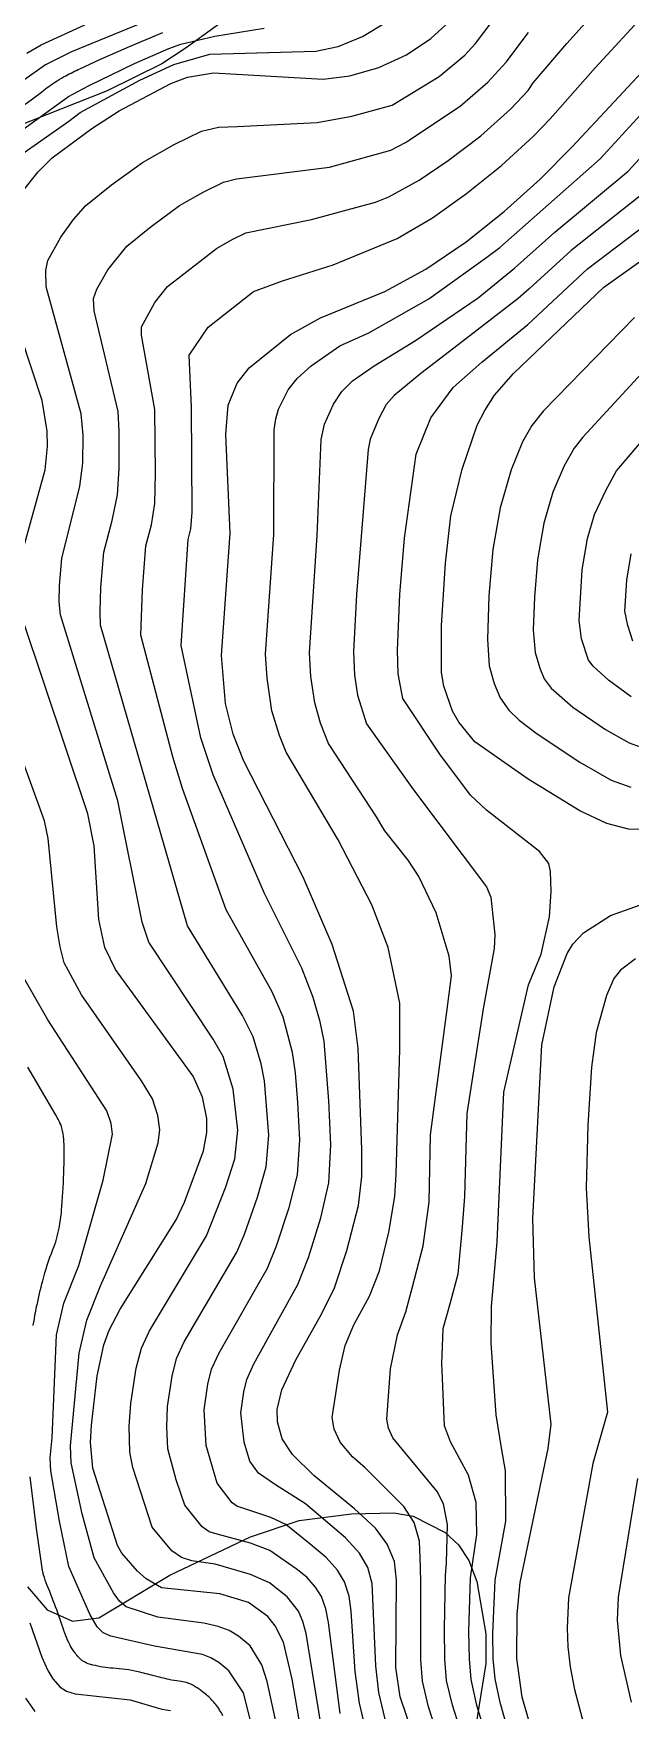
# Model space of a CAD drawing. Extents: x 197794 to 200030, y 561152 to 563931.
# Drawn here: x 198276.5 to 198358.2, y 561603.1 to 561832.4 of the extents above; entities that cross this region are included whole.
import ezdxf

# ---------------------------------------------------------------- set-up
doc = ezdxf.new("R2010")
doc.units = 0
for name, color, linetype in [('F0017111', 30, 'CONTINUOUS'), ('F0017114', 7, 'CONTINUOUS'), ('G0037213', 32, 'CONTINUOUS')]:
    doc.layers.add(name, color=color, linetype=linetype)

msp = doc.modelspace()

# ---------------------------------------------------------------- linework, layer by layer
at = {"layer": 'F0017111', "flags": 128}
for points, elevation in [([(198315.87, 561601.31), (198313.85, 561613.65), (198313.37, 561615.33), (198312.78, 561616.72), (198311.26, 561618.69), (198308.83, 561620.58), (198306.23, 561621.74), (198301.41, 561623.15), (198298.21, 561623.59), (198296.78, 561624.05), (198295.47, 561624.96), (198292.77, 561628.2), (198290.14, 561636.37), (198289.71, 561638.48), (198289.6, 561642.02), (198289.85, 561645.11), (198290.6, 561649.94), (198291.32, 561652.7), (198292.4, 561655.06), (198300.21, 561668.03), (198302.83, 561674.75), (198304.06, 561678.57), (198304.51, 561682.47), (198303.85, 561688.11), (198302.48, 561692.55), (198301.1, 561694.92), (198292.3, 561708.18), (198291.38, 561710.91), (198288.08, 561727.53), (198280.21, 561752.94), (198280.04, 561754.73), (198280.07, 561756.97), (198280.42, 561760.64), (198282.89, 561770.53), (198283.26, 561773.66), (198283.34, 561777.53), (198283.07, 561780.44), (198278.28, 561797.79), (198278.22, 561800.04), (198278.5, 561801.37), (198280.27, 561804.6), (198282, 561806.98), (198283.7, 561808.92), (198287.21, 561811.75), (198291.45, 561814.78), (198295.77, 561817.24), (198299.51, 561819.07), (198301.85, 561819.64), (198304.42, 561819.73), (198315.35, 561820.26), (198320.08, 561821.11), (198325.62, 561822.64), (198332.06, 561826.55), (198335.56, 561829.45), (198337.01, 561831.04), (198346.86, 561844.09)], 670), ([(198322.36, 561598.93), (198321.15, 561604.16), (198320.57, 561608.47), (198320, 561616.72), (198319.72, 561618.79), (198319.11, 561620.71), (198318.13, 561622.33), (198316.58, 561624.05), (198314.39, 561625.87), (198311.08, 561628.59), (198309.01, 561629.54), (198304.37, 561631.09), (198303.71, 561631.54), (198301.67, 561634.23), (198300.14, 561639.37), (198299.87, 561644.27), (198300.4, 561647.78), (198300.91, 561649.83), (198301.93, 561652.05), (198308.53, 561663.61), (198309.78, 561666.67), (198311.51, 561671.92), (198312.65, 561676.37), (198312.99, 561681.15), (198312.71, 561686.26), (198312.39, 561690.34), (198311.99, 561693.1), (198310.68, 561697.93), (198309.19, 561701.4), (198302.88, 561712.63), (198296.94, 561729.18), (198295.58, 561733.53), (198291.23, 561750.16), (198291.46, 561756.36), (198291.92, 561762.38), (198292.67, 561765.27), (198293.12, 561768.17), (198293.21, 561772.25), (198293.13, 561781.03), (198291.33, 561791.19), (198291.3, 561792.32), (198293.15, 561795.66), (198294.86, 561797.83), (198301.56, 561803.02), (198303.72, 561804.26), (198305.59, 561805.17), (198314.57, 561807), (198323.34, 561809.37), (198325.16, 561810.09), (198329.29, 561812.35), (198333.26, 561815.06), (198337.73, 561818.43), (198341.82, 561822.09), (198344.23, 561824.64), (198344.92, 561825.66), (198349.5, 561831.07), (198354.92, 561837.14)], 660), ([(198296.08, 561835.79), (198281.72, 561829.93), (198278.17, 561828.14), (198272.24, 561823.93)], 695), ([(198274.47, 561815.61), (198281.36, 561820.42), (198282.93, 561821.62), (198291.08, 561826.04), (198295.75, 561828.2), (198300.66, 561829.6), (198315.18, 561830), (198318.22, 561830.63), (198321.55, 561832.03), (198324.65, 561833.87)], 680), ([(198324.85, 561601.2), (198323.78, 561605.58), (198323.39, 561609.23), (198322.89, 561620.52), (198322.27, 561622.7), (198321.13, 561624.65), (198319.24, 561626.73), (198313.75, 561631.38), (198309.65, 561634), (198307.34, 561635.59), (198306.12, 561637.25), (198305.35, 561639.82), (198304.88, 561643.85), (198305.3, 561646.7), (198305.71, 561648.4), (198306.69, 561650.54), (198312.7, 561661.4), (198314.17, 561665.08), (198315.85, 561670.51), (198316.94, 561675.27), (198317.23, 561680.48), (198316.95, 561686.5), (198316.31, 561694.65), (198315.74, 561697.31), (198314.78, 561700.63), (198313.24, 561704.64), (198308.16, 561714.85), (198301.12, 561731.06), (198299.45, 561736.13), (198296.75, 561748.77), (198297.68, 561763.25), (198298.05, 561764.69), (198298.24, 561766.98), (198298.16, 561781.32), (198297.84, 561788.46), (198300.45, 561792.28), (198306.62, 561797.15), (198310.62, 561798.63), (198317.52, 561800.8), (198326.28, 561804.38), (198331.12, 561807.21), (198335.79, 561810.53), (198340.56, 561814.37), (198344.94, 561818.41), (198347.25, 561820.78), (198353.38, 561827.75), (198360.44, 561835.37)], 655), ([(198268.78, 561814.79), (198281.34, 561823.79), (198284.06, 561825.29), (198290.36, 561828.34), (198295.03, 561830.37), (198296.69, 561830.96), (198301.33, 561832.06), (198308.09, 561833.14)], 685), ([(198318.51, 561602.74), (198316.92, 561615.19), (198316.54, 561617.06), (198315.94, 561618.72), (198315.12, 561620.01), (198313.92, 561621.37), (198312.47, 561622.53), (198308.86, 561625.01), (198306.23, 561626.04), (198301.65, 561627.23), (198300.57, 561627.57), (198299.59, 561628.25), (198297.22, 561631.22), (198296.03, 561634.7), (198294.92, 561638.92), (198294.76, 561641.87), (198294.86, 561644.69), (198295.5, 561648.86), (198296.12, 561651.27), (198297.16, 561653.56), (198304.37, 561665.82), (198305.4, 561668.26), (198307.17, 561673.34), (198308.35, 561677.47), (198308.75, 561681.81), (198308.12, 561689.22), (198307.67, 561691.54), (198306.58, 561695.24), (198305.14, 561698.16), (198297.59, 561710.4), (198285.72, 561751.55), (198285.63, 561753.41), (198285.76, 561756.67), (198286.17, 561761.51), (198287.29, 561765.85), (198288.01, 561769.35), (198288.23, 561772.95), (198288.26, 561778.05), (198288.1, 561780.74), (198284.81, 561794.49), (198284.76, 561796.18), (198285.18, 561797.45), (198286.71, 561800.13), (198289.28, 561803.37), (198292.62, 561806.06), (198296.51, 561808.9), (198299.75, 561810.75), (198302.55, 561812.12), (198304.3, 561812.55), (198317.05, 561814.13), (198325.41, 561816.48), (198327.45, 561817.5), (198334.9, 561822.49), (198338.69, 561825.77), (198341.22, 561828.49), (198344.26, 561832.57)], 665), ([(198311.84, 561591.78), (198308.51, 561607.12), (198307.78, 561609.38), (198306.2, 561611.96), (198304.59, 561613.32), (198303.3, 561614.08), (198301.82, 561614.64), (198299.85, 561615.08), (198293.55, 561615.92), (198289.21, 561617.32), (198288.3, 561618.11), (198287.49, 561619.23), (198284.85, 561624.02), (198283.21, 561630.01), (198281.69, 561636.98), (198281.6, 561639.33), (198282.77, 561652), (198283.82, 561656.5), (198285.71, 561661.18), (198291.92, 561675.19), (198293.6, 561680.76), (198293.8, 561682.53), (198293.55, 561684.47), (198292.8, 561686.77), (198291.29, 561689.21), (198283.12, 561700.99), (198280.74, 561705.38), (198280.16, 561707.54), (198279.74, 561710.29), (198278.52, 561722.37), (198278.02, 561724.78), (198271.51, 561742.63)], 680), ([(198308.34, 561593.49), (198305.28, 561605.55), (198303.28, 561608.55), (198301.89, 561609.69), (198300.79, 561610.35), (198299.64, 561610.81), (198293.07, 561611.92), (198287.09, 561613.29), (198286.05, 561613.74), (198285.25, 561614.56), (198284.22, 561616.29), (198281.38, 561622.85), (198280.09, 561629.02), (198278.88, 561635.92), (198278.81, 561637.69), (198279.08, 561640.42), (198279.69, 561654.52), (198280.67, 561658.85), (198282.73, 561664), (198286.07, 561675.66), (198287.32, 561681.94), (198287.14, 561683.39), (198286.57, 561685.12), (198278.5, 561697.55), (198275.2, 561703.29)], 685), ([(198276.02, 561615.14), (198277.68, 561610.41), (198278.47, 561608.62), (198279.16, 561607.46), (198280.17, 561606.32), (198281.03, 561605.8), (198282.23, 561605.43), (198289.76, 561604.6), (198294.07, 561603.34), (198295.27, 561603.13)], 695)]:
    msp.add_lwpolyline(points, dxfattribs=dict(at, elevation=elevation))
at = {"layer": 'F0017111', "elevation": 690, "flags": 128}
for points in [[(198275.15, 561822.61, 0.02), (198277.96, 561824.69, -0.03), (198279.76, 561825.97, -0.02), (198280.94, 561826.64, -0.01), (198282.89, 561827.61), (198285.62, 561828.87), (198289.65, 561830.65), (198294.21, 561832.57, -0.01)], [(198276.49, 561655.79, -0.01), (198276.96, 561658.36, -0.01), (198277.79, 561661.9, -0.03), (198279.18, 561666.15, 0.05), (198280.04, 561669.09, 0.03), (198280.37, 561671.49, 0.01), (198280.67, 561676.54, 0.01), (198280.72, 561679.88, 0.02), (198280.67, 561681.22, 0.04), (198280.41, 561682.75, 0.06), (198280.04, 561683.73, 0.01), (198279.49, 561684.72), (198275.74, 561691.11, 0.01)], [(198302.46, 561602.42, 0.04), (198301.48, 561603.95, 0.05), (198300.36, 561605.14, 0.01), (198299.67, 561605.71, 0.02), (198299.2, 561606.06, 0.03), (198298.13, 561606.7, 0.05), (198297.45, 561606.97, 0.04), (198296.48, 561607.15, -0.03), (198295.07, 561607.37, -0.01), (198293, 561607.89, 0.01), (198290.83, 561608.43, 0.04), (198287.4, 561608.92, -0.05), (198284.66, 561609.36, -0.01), (198284.02, 561609.54, -0.03), (198283.76, 561609.64, -0.04), (198283.49, 561609.78, -0.02), (198283.11, 561610.03, -0.04), (198282.72, 561610.39, -0.03), (198282.21, 561611.01, -0.03), (198281.49, 561612.16, -0.03), (198280.95, 561613.35, -0.01), (198280.45, 561614.77), (198279.7, 561616.9, 0.01), (198278.42, 561620.22, -0.03), (198277.91, 561621.68, -0.04), (198277.78, 561622.26), (198276.96, 561628.03), (198276.07, 561635.1, -0.03)]]:
    msp.add_lwpolyline(points, format="xyb", dxfattribs=at)
at = {"layer": 'F0017111'}
for points, elevation in [([(198335.86, 561587.32), (198330.6, 561603.66), (198329.74, 561607.13), (198329.52, 561610.07), (198329.55, 561620.47), (198329.5, 561622.83), (198329.36, 561626.31), (198328.6, 561628.85), (198327.19, 561631.01), (198321.91, 561636.34), (198320.2, 561637.8), (198318.48, 561639.81), (198317.66, 561641.6), (198317.39, 561643.2), (198318.41, 561649.68), (198319.17, 561653.06), (198320.38, 561655.87), (198322.5, 561659.81), (198323.86, 561663.25), (198325.15, 561668.54), (198325.96, 561673.41), (198326.15, 561676.47), (198326.66, 561693.55), (198326.66, 561699.84), (198325.05, 561707.46), (198322.81, 561713.3), (198318.24, 561722.19), (198311.1, 561734.16), (198310.2, 561736.46), (198309.16, 561739.81), (198308.5, 561744.3), (198308.28, 561747.56), (198309.4, 561763.94), (198309.46, 561778.25), (198309.68, 561779.76), (198310.06, 561781.06), (198311.4, 561783.7), (198312.62, 561785.25), (198314.53, 561786.97), (198318.44, 561789.71), (198322.4, 561791.49), (198330.61, 561796.17), (198338.58, 561801.83), (198340.33, 561803.17), (198354.09, 561815.27), (198364.61, 561826.77)], 645), ([(198338.65, 561588.82), (198333.86, 561603.86), (198333.06, 561607.25), (198332.83, 561610.14), (198332.77, 561614.3), (198332.89, 561621.61), (198333.04, 561623.31), (198333.19, 561628.55), (198332.62, 561631.39), (198331.79, 561633.1), (198325.7, 561640.42), (198325.09, 561641.76), (198324.88, 561642.97), (198325.37, 561649.84), (198326.33, 561654.52), (198327.47, 561657.65), (198328.4, 561661.06), (198329.87, 561666.66), (198330.69, 561672.65), (198330.87, 561681.83), (198333.11, 561698.67), (198333.71, 561703.59), (198333.4, 561706.29), (198331.61, 561712.19), (198329.27, 561717.18), (198327.81, 561719.42), (198324.62, 561723.39), (198323.47, 561725.32), (198316.9, 561735.37), (198315.82, 561738.14), (198315.01, 561740.89), (198314.47, 561744.49), (198314.3, 561747.73), (198315.37, 561763.77), (198315.89, 561776.9), (198316.34, 561779), (198317.6, 561781.74), (198318.71, 561783.47), (198320.2, 561784.95), (198323.14, 561787), (198328.82, 561790.45), (198337.39, 561796.28), (198342.35, 561800.33), (198347.87, 561805.28), (198357.92, 561813.61), (198363.02, 561819.16)], 640), ([(198361.75, 561811.94), (198350.11, 561802.76), (198344.36, 561797.5), (198342.84, 561796.18), (198334.66, 561789.86), (198329.53, 561785.92), (198325.88, 561782.92), (198324.79, 561781.68), (198323.8, 561779.78), (198322.62, 561776.95), (198322.32, 561775.54), (198320.71, 561755.74), (198320.32, 561747.91), (198320.44, 561744.69), (198320.85, 561741.97), (198322.09, 561738.06), (198328.52, 561729), (198338.53, 561715.75), (198339.1, 561714.35), (198339.65, 561709.25), (198339.56, 561707.31), (198338.05, 561699.07), (198335.84, 561684.76), (198335.52, 561673.43), (198335.18, 561669.28), (198334.62, 561662.8), (198333.55, 561658.86), (198332.55, 561655.32), (198332.37, 561650.52), (198332.39, 561649.62), (198332.7, 561643.13), (198332.74, 561642.11), (198333.53, 561639.92), (198336, 561635.35), (198337.06, 561631.63), (198337.17, 561627.21), (198336.3, 561621.29), (198336.07, 561613.96), (198336.14, 561610.2), (198336.39, 561607.37), (198337.12, 561604.06), (198338.66, 561598.86)], 635), ([(198341.71, 561599.55), (198340.38, 561604.25), (198339.71, 561607.49), (198339.45, 561610.27), (198339.38, 561613.62), (198339.71, 561620.98), (198341.16, 561629.04), (198341.13, 561635.92), (198340.56, 561639.03), (198339.83, 561643.57), (198339.14, 561653.35), (198339.22, 561658.39), (198339.97, 561667.2), (198340.89, 561687.69), (198344.26, 561702.35), (198346.02, 561706.53), (198347.15, 561711.65), (198347.38, 561715.1), (198347.26, 561717.87), (198347.05, 561718.96), (198345.76, 561720.6), (198338.5, 561726.25), (198336.33, 561728.3), (198332.12, 561733.88), (198327.07, 561741.5), (198326.41, 561744.89), (198326.34, 561748.09), (198326.66, 561755.74), (198327.3, 561763.42), (198328.9, 561774.9), (198330.88, 561779.9), (198333.95, 561784.02), (198337.88, 561787.47), (198344.16, 561792.62), (198352.35, 561800.25), (198365.58, 561810.28)], 630), ([(198358.79, 561793.61), (198346.3, 561780.84), (198344.73, 561778.84), (198343.46, 561776.61), (198341.91, 561772.79), (198340.4, 561767.57), (198339.39, 561761.86), (198338.85, 561755.54), (198338.64, 561749.57), (198338.87, 561745.97), (198339.55, 561743.56), (198340.37, 561741.6), (198341.59, 561739.91), (198343, 561738.56), (198345.47, 561736.67), (198351.28, 561732.79), (198355.58, 561730.36), (198358.25, 561729.37)], 620), ([(198363, 561789.49), (198351.7, 561777.24), (198350.52, 561775.74), (198349.17, 561773.33), (198347.61, 561769.72), (198346.38, 561765.48), (198345.5, 561760.47), (198345.07, 561755.34), (198344.92, 561750.87), (198345.2, 561747.81), (198345.82, 561745.65), (198346.43, 561744.18), (198347.35, 561742.91), (198350.35, 561740.33), (198354.81, 561737.27), (198358.03, 561735.45), (198360.03, 561734.7)], 615), ([(198358.34, 561741.75), (198355.23, 561743.99), (198353.1, 561745.91), (198352.49, 561746.75), (198351.53, 561749.65), (198351.2, 561752.16), (198351.61, 561759.09), (198352.36, 561763.39), (198353.32, 561766.65), (198354.89, 561770.05), (198356.31, 561772.64), (198367.21, 561785.37)], 610), ([(198358.55, 561749.33), (198357.85, 561751.49), (198357.47, 561753.46), (198357.72, 561757.7), (198358.34, 561761.29)], 605), ([(198358.91, 561705.91), (198356.84, 561704.35), (198355.96, 561703.22), (198354.95, 561700.88), (198353.55, 561695.86), (198352.91, 561691.11), (198352.38, 561683.19), (198352.18, 561674.62), (198352.51, 561667.89), (198355.08, 561643.92), (198353.07, 561636.92), (198349.72, 561618.55), (198349.54, 561614.39), (198349.63, 561611.86), (198349.95, 561609.13), (198350.57, 561605.99), (198351.55, 561602.24), (198353.6, 561596.09), (198357.29, 561588.54), (198361.18, 561581.37)], 620), ([(198359.17, 561634.86), (198356.53, 561618.63), (198356.39, 561615.5), (198356.87, 561610.65), (198358.34, 561604.26)], 615)]:
    msp.add_lwpolyline(points, dxfattribs=dict(at, elevation=elevation))
at = {"layer": 'F0017114', "flags": 128}
for points, elevation in [([(198274.84, 561810.58), (198277.16, 561813.5), (198279.08, 561815.44), (198284.52, 561819.44), (198288.27, 561821.86), (198295.33, 561825.61), (198297.61, 561826.44), (198301.18, 561827.03), (198316.16, 561826.19), (198319.84, 561826.65), (198323.78, 561827.78), (198327.55, 561829.51), (198330.91, 561831.72), (198333.95, 561834.54)], 675), ([(198275.6, 561829.74), (198277.56, 561830.89), (198283.55, 561833.61)], 700), ([(198332.25, 561588.61), (198326.72, 561605.02), (198326.12, 561609), (198326.21, 561620.97), (198325.93, 561623.53), (198324.93, 561625.87), (198323.34, 561628.09), (198320.47, 561630.73), (198314.87, 561635.25), (198311.95, 561638.12), (198310.57, 561640.27), (198309.9, 561642.59), (198309.89, 561644.28), (198310.51, 561646.97), (198312.41, 561651.1), (198316, 561657.43), (198317.72, 561660.95), (198319.4, 561666.02), (198321, 561672.17), (198321.47, 561676.16), (198321.47, 561679.82), (198320.94, 561693.66), (198320.33, 561698.76), (198317.42, 561707.88), (198313.45, 561717.08), (198305.3, 561732.94), (198303.85, 561736.63), (198302.79, 561740.83), (198302.26, 561747.38), (198303.43, 561764.12), (198302.87, 561777.58), (198303.19, 561781.62), (198304.38, 561784.6), (198306.03, 561786.73), (198311.68, 561791.27), (198315.82, 561793.57), (198324.59, 561797.14), (198330.2, 561800.21), (198335.72, 561803.93), (198340.92, 561808.08), (198345.88, 561812.53), (198350.26, 561816.93), (198364.26, 561831.93)], 650), ([(198274.95, 561761.26), (198278.13, 561772.75), (198278.46, 561775.97), (198278.38, 561778.06), (198277.71, 561782.23), (198271.98, 561799.66)], 675), ([(198314.52, 561592.34), (198311.94, 561607.43), (198310.76, 561612.46), (198309.62, 561614.73), (198308.6, 561616.01), (198305.97, 561617.89), (198302.05, 561619.07), (198294.04, 561619.91), (198291.94, 561621.16), (198290.76, 561622.17), (198288.63, 561624.66), (198288.02, 561625.71), (198284.66, 561636.28), (198284.33, 561639.78), (198284.45, 561642.17), (198285.22, 561648.89), (198286.17, 561653.15), (198286.88, 561655.12), (198288.39, 561658.02), (198296.04, 561670.24), (198297.2, 561672.65), (198299.77, 561679.67), (198300.27, 561682.15), (198300.27, 561684.1), (198299.66, 561687), (198298.38, 561689.86), (198287.75, 561704.43), (198286.28, 561707.48), (198285.45, 561711.27), (198284.84, 561721.36), (198283.96, 561725.72), (198275.02, 561752.39)], 675), ([(198276.77, 561603), (198275.46, 561604.83)], 700)]:
    msp.add_lwpolyline(points, dxfattribs=dict(at, elevation=elevation))
at = {"layer": 'F0017114', "elevation": 625}
for points in [[(198360.35, 561723.6), (198357.94, 561723.66), (198354.98, 561724.4), (198351.28, 561726.16), (198344.22, 561730.46), (198336.94, 561735.56), (198334.73, 561738.27), (198333.88, 561739.79), (198332.7, 561743.17), (198332.38, 561745.08), (198332.34, 561751.47), (198332.9, 561760), (198333.65, 561766.49), (198335.18, 561772.84), (198337.23, 561778.87), (198338.27, 561780.9), (198339.61, 561782.96), (198342.2, 561785.92), (198354.58, 561797.74), (198367.99, 561807.25)], [(198359, 561565.71), (198358.2, 561568.39), (198354.29, 561579), (198347.94, 561591.21), (198346.15, 561595.48), (198343.39, 561604.97), (198342.66, 561610.25), (198342.7, 561616.3), (198343.12, 561620.66), (198346.96, 561638.98), (198347.36, 561642.27), (198345.07, 561662.3), (198344.88, 561670.39), (198346.07, 561694.13), (198347.79, 561702.07), (198349.58, 561706.66), (198350.32, 561707.93), (198351.78, 561709.48), (198355.49, 561711.82), (198365.32, 561715.34)]]:
    msp.add_lwpolyline(points, dxfattribs=at)
at = {"layer": 'G0037213', "flags": 128}
for points in [[(198303.99, 561835.21), (198297.4, 561830.46), (198294.07, 561828.28), (198286.63, 561824.59), (198267.75, 561817.18)], [(198275.69, 561620.06), (198278.4, 561616.9), (198281.85, 561615.36), (198285.47, 561615.81), (198295.19, 561621.66), (198306.21, 561626.88), (198312.87, 561629.13), (198320.03, 561630.05), (198325.86, 561630.18), (198328.5, 561629.7), (198332.86, 561627.48), (198334.67, 561625.81), (198336.12, 561623.66), (198337.2, 561620.79), (198338.43, 561613.62), (198338.42, 561609.56), (198337.07, 561601.07)]]:
    msp.add_lwpolyline(points, dxfattribs=at)

doc.saveas('drawing.dxf')
